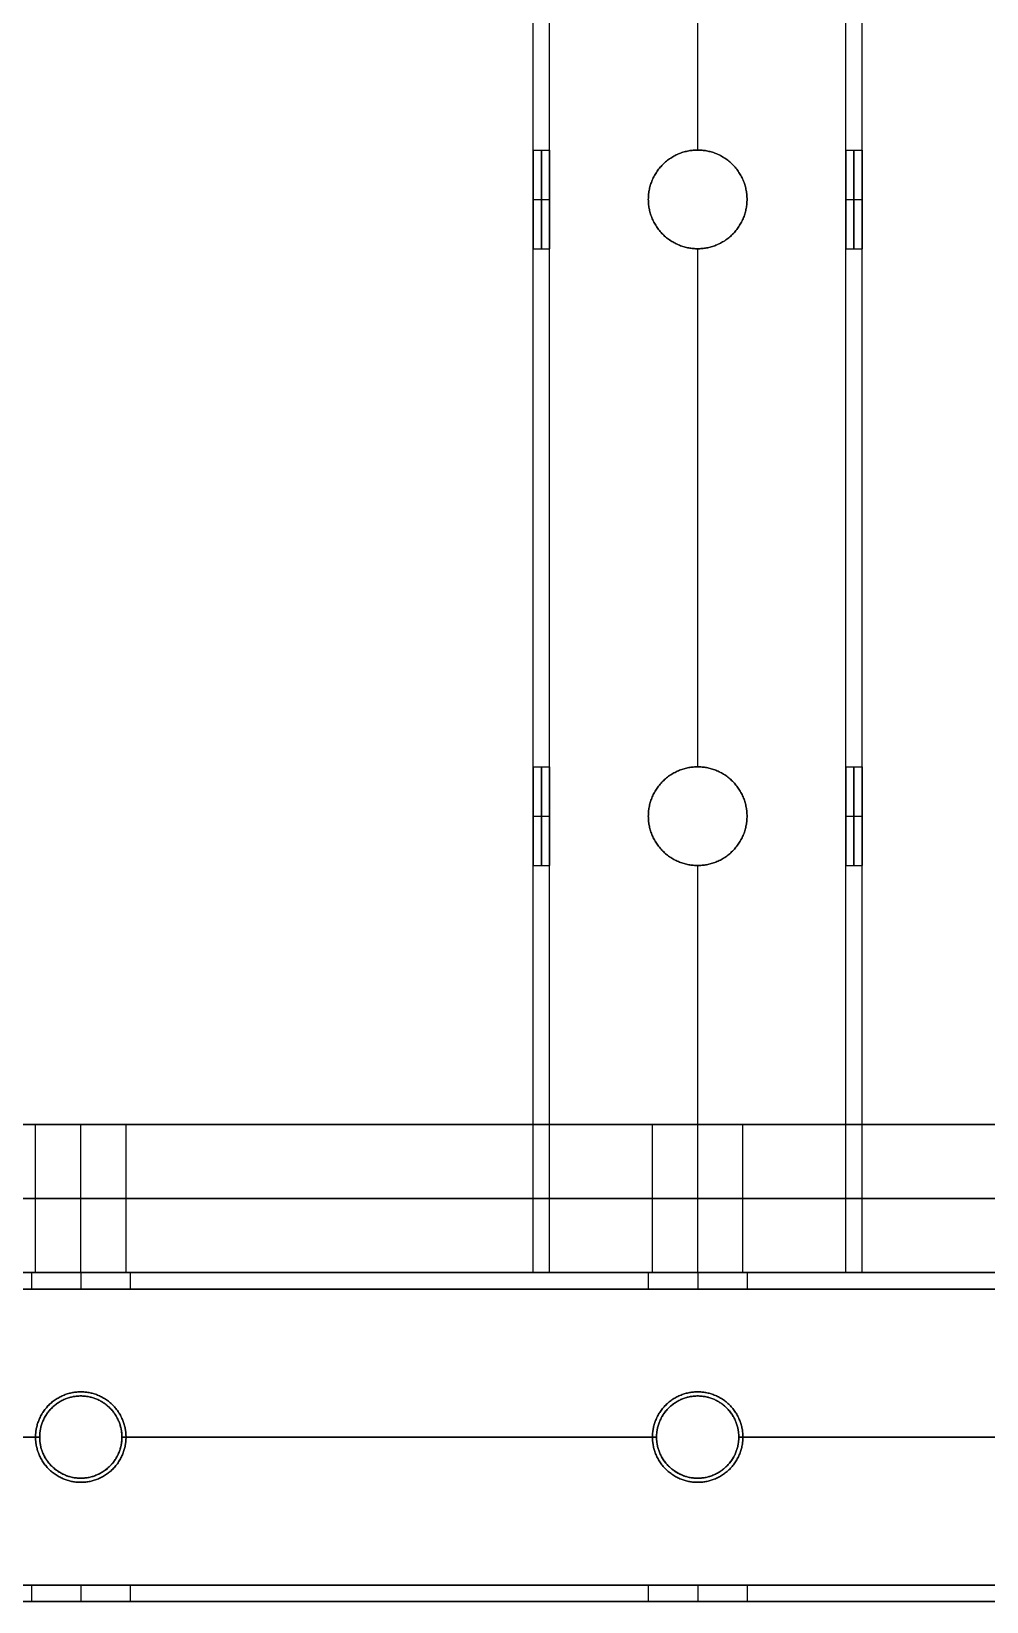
# Model space of a CAD drawing. Header units: millimetres. Extents: x -6529 to 809, y -8611 to 207.
# Drawn here: x 32.5 to 148.7, y -1108.6 to -917.7 of the extents above; entities that cross this region are included whole.
import ezdxf

# ---------------------------------------------------------------- set-up
doc = ezdxf.new("R2010")
doc.units = ezdxf.units.MM
doc.header["$MEASUREMENT"] = 0
doc.layers.add('platen', color=7, linetype='Continuous', true_color=0x007f00)
doc.layers.add('staal', color=5, linetype='Continuous', true_color=0x0000ff)

# ---------------------------------------------------------------- blocks, each defined once
blk = doc.blocks.new('plaat base')
at = {"layer": 'platen'}
for points in [[(358, -1200), (508, -1200), (658, -1200)], [(358, -1200, 18), (508, -1200, 18), (658, -1200, 18)], [(358, -1200, 9), (508, -1200, 9), (658, -1200, 9)]]:
    blk.add_open_spline(points, degree=2, dxfattribs=at)
blk = doc.blocks.new('top plaat')
at = {"layer": 'platen'}
for p, q in [((545.5, -1250.5), (545.5, -1250.5, 18)), ((620.5, -1250.5), (620.5, -1250.5, 18)), ((540, -1256), (540, -1256, 18)), ((551, -1256), (551, -1256, 18)), ((615, -1256), (615, -1256, 18)), ((626, -1256), (626, -1256, 18)), ((545.5, -1261.5), (545.5, -1261.5, 18)), ((620.5, -1261.5), (620.5, -1261.5, 18))]:
    blk.add_line(p, q, dxfattribs=at)
for points, knots in [([(545.5, -1261.5), (540, -1261.5), (540, -1256), (540, -1250.5), (545.5, -1250.5), (551, -1250.5), (551, -1256), (551, -1261.5), (545.5, -1261.5)], [-31.415927, -31.415927, -31.415927, -23.561945, -23.561945, -15.707963, -15.707963, -7.853982, -7.853982, 0, 0, 0]), ([(545.5, -1261.5, 18), (540, -1261.5, 18), (540, -1256, 18), (540, -1250.5, 18), (545.5, -1250.5, 18), (551, -1250.5, 18), (551, -1256, 18), (551, -1261.5, 18), (545.5, -1261.5, 18)], [-31.415927, -31.415927, -31.415927, -23.561945, -23.561945, -15.707963, -15.707963, -7.853982, -7.853982, 0, 0, 0]), ([(545.5, -1261.5, 9), (551, -1261.5, 9), (551, -1256, 9), (551, -1250.5, 9), (545.5, -1250.5, 9), (540, -1250.5, 9), (540, -1256, 9), (540, -1261.5, 9), (545.5, -1261.5, 9)], [0, 0, 0, 7.853982, 7.853982, 15.707963, 15.707963, 23.561945, 23.561945, 31.415927, 31.415927, 31.415927]), ([(620.5, -1261.5), (615, -1261.5), (615, -1256), (615, -1250.5), (620.5, -1250.5), (626, -1250.5), (626, -1256), (626, -1261.5), (620.5, -1261.5)], [-31.415927, -31.415927, -31.415927, -23.561945, -23.561945, -15.707963, -15.707963, -7.853982, -7.853982, 0, 0, 0]), ([(620.5, -1261.5, 18), (615, -1261.5, 18), (615, -1256, 18), (615, -1250.5, 18), (620.5, -1250.5, 18), (626, -1250.5, 18), (626, -1256, 18), (626, -1261.5, 18), (620.5, -1261.5, 18)], [-31.415927, -31.415927, -31.415927, -23.561945, -23.561945, -15.707963, -15.707963, -7.853982, -7.853982, 0, 0, 0]), ([(620.5, -1261.5, 9), (626, -1261.5, 9), (626, -1256, 9), (626, -1250.5, 9), (620.5, -1250.5, 9), (615, -1250.5, 9), (615, -1256, 9), (615, -1261.5, 9), (620.5, -1261.5, 9)], [0, 0, 0, 7.853982, 7.853982, 15.707963, 15.707963, 23.561945, 23.561945, 31.415927, 31.415927, 31.415927])]:
    blk.add_rational_spline(points, [1, 0.707106781187, 1, 0.707106781187, 1, 0.707106781187, 1, 0.707106781187, 1], degree=2, knots=knots, dxfattribs=at)
for points in [[(40, -1276), (349, -1276), (658, -1276), (967, -1276), (1276, -1276)], [(40, -1276, 18), (349, -1276, 18), (658, -1276, 18), (967, -1276, 18), (1276, -1276, 18)], [(40, -1276, 9), (349, -1276, 9), (658, -1276, 9), (967, -1276, 9), (1276, -1276, 9)]]:
    blk.add_open_spline(points, degree=2, knots=[5973.638309, 5973.638309, 5973.638309, 6592.931454, 6592.931454, 7212.2246, 7212.2246, 7212.2246], dxfattribs=at)
blk = doc.blocks.new('plaat laag')
at = {"layer": 'platen'}
for p, q in [((-1.79, -540, -38), (16.21, -540.06, -38)), ((-1.8, -545.5, -43.5), (16.2, -545.56, -43.5)), ((-1.8, -545.5, -32.5), (16.2, -545.56, -32.5)), ((-1.82, -551, -38), (16.18, -551.06, -38)), ((-2.03, -615, -38), (15.97, -615.06, -38)), ((-2.05, -620.5, -43.5), (15.95, -620.56, -43.5)), ((-2.05, -620.5, -32.5), (15.95, -620.56, -32.5)), ((-2.07, -626, -38), (15.93, -626.06, -38))]:
    blk.add_line(p, q, dxfattribs=at)
for points in [[(-0.19, -58, 300), (-2.18, -658, 300), (-4.16, -1257.99, 300)], [(17.81, -58.06, 300), (15.82, -658.06, 300), (13.84, -1258.05, 300)], [(-1.18, -358, 600), (-1.68, -508, 600), (-2.18, -658, 600)], [(-2.18, -658, -58), (-1.68, -508, -58), (-1.18, -358, -58)], [(7.82, -358.03, 600), (7.32, -508.03, 600), (6.82, -658.03, 600)], [(6.82, -658.03, -58), (7.32, -508.03, -58), (7.82, -358.03, -58)], [(16.82, -358.06, 600), (16.32, -508.06, 600), (15.82, -658.06, 600)], [(15.82, -658.06, -58), (16.32, -508.06, -58), (16.82, -358.06, -58)]]:
    blk.add_open_spline(points, degree=2, dxfattribs=at)
for points in [[(-1.8, -545.5, -43.5), (-1.82, -551, -43.5), (-1.82, -551, -38), (-1.82, -551, -32.5), (-1.8, -545.5, -32.5), (-1.79, -540, -32.5), (-1.79, -540, -38), (-1.79, -540, -43.5), (-1.8, -545.5, -43.5)], [(16.2, -545.56, -43.5), (16.18, -551.06, -43.5), (16.18, -551.06, -38), (16.18, -551.06, -32.5), (16.2, -545.56, -32.5), (16.21, -540.06, -32.5), (16.21, -540.06, -38), (16.21, -540.06, -43.5), (16.2, -545.56, -43.5)], [(-2.05, -620.5, -43.5), (-2.07, -626, -43.5), (-2.07, -626, -38), (-2.07, -626, -32.5), (-2.05, -620.5, -32.5), (-2.03, -615, -32.5), (-2.03, -615, -38), (-2.03, -615, -43.5), (-2.05, -620.5, -43.5)], [(15.95, -620.56, -43.5), (15.93, -626.06, -43.5), (15.93, -626.06, -38), (15.93, -626.06, -32.5), (15.95, -620.56, -32.5), (15.97, -615.06, -32.5), (15.97, -615.06, -38), (15.97, -615.06, -43.5), (15.95, -620.56, -43.5)]]:
    blk.add_rational_spline(points, [1, 0.707106781187, 1, 0.707106781187, 1, 0.707106781187, 1, 0.707106781187, 1], degree=2, knots=[-31.415927, -31.415927, -31.415927, -23.561945, -23.561945, -15.707963, -15.707963, -7.853982, -7.853982, 0, 0, 0], dxfattribs=at)

msp = doc.modelspace()

# ---------------------------------------------------------------- linework, layer by layer
at = {"layer": 'staal'}
for p, q in [((93.53, -932.13, 696), (95.53, -932.13, 696)), ((113.53, -932.13, 678), (113.53, -932.13, 676)), ((113.53, -932.13, 716), (113.53, -932.13, 714)), ((131.53, -932.13, 696), (133.53, -932.13, 696)), ((93.53, -938.13, 702), (95.53, -938.13, 702)), ((93.53, -938.13, 690), (95.53, -938.13, 690)), ((107.53, -938.13, 678), (107.53, -938.13, 676)), ((107.53, -938.13, 716), (107.53, -938.13, 714)), ((119.53, -938.13, 678), (119.53, -938.13, 676)), ((119.53, -938.13, 716), (119.53, -938.13, 714)), ((131.53, -938.13, 702), (133.53, -938.13, 702)), ((131.53, -938.13, 690), (133.53, -938.13, 690)), ((93.53, -944.13, 696), (95.53, -944.13, 696)), ((113.53, -944.13, 678), (113.53, -944.13, 676)), ((113.53, -944.13, 716), (113.53, -944.13, 714)), ((131.53, -944.13, 696), (133.53, -944.13, 696)), ((93.53, -1007.13, 696), (95.53, -1007.13, 696)), ((113.53, -1007.13, 678), (113.53, -1007.13, 676)), ((113.53, -1007.13, 716), (113.53, -1007.13, 714)), ((131.53, -1007.13, 696), (133.53, -1007.13, 696)), ((93.53, -1013.13, 702), (95.53, -1013.13, 702)), ((93.53, -1013.13, 690), (95.53, -1013.13, 690)), ((107.53, -1013.13, 678), (107.53, -1013.13, 676)), ((107.53, -1013.13, 716), (107.53, -1013.13, 714)), ((119.53, -1013.13, 678), (119.53, -1013.13, 676)), ((119.53, -1013.13, 716), (119.53, -1013.13, 714)), ((131.53, -1013.13, 702), (133.53, -1013.13, 702)), ((131.53, -1013.13, 690), (133.53, -1013.13, 690)), ((93.53, -1019.13, 696), (95.53, -1019.13, 696)), ((113.53, -1019.13, 678), (113.53, -1019.13, 676)), ((113.53, -1019.13, 716), (113.53, -1019.13, 714)), ((131.53, -1019.13, 696), (133.53, -1019.13, 696)), ((32.53, -1068.63, 20), (32.53, -1070.63, 20)), ((32.53, -1068.63, 696), (32.53, -1070.63, 696)), ((38.53, -1068.63, 26), (38.53, -1070.63, 26)), ((38.53, -1068.63, 14), (38.53, -1070.63, 14)), ((38.53, -1068.63, 702), (38.53, -1070.63, 702)), ((38.53, -1068.63, 690), (38.53, -1070.63, 690)), ((44.53, -1068.63, 20), (44.53, -1070.63, 20)), ((44.53, -1068.63, 696), (44.53, -1070.63, 696)), ((93.53, -1068.63, 696), (95.53, -1068.63, 696)), ((107.53, -1068.63, 20), (107.53, -1070.63, 20)), ((107.53, -1068.63, 696), (107.53, -1070.63, 696)), ((113.53, -1068.63, 26), (113.53, -1070.63, 26)), ((113.53, -1068.63, 14), (113.53, -1070.63, 14)), ((113.53, -1068.63, 702), (113.53, -1070.63, 702)), ((113.53, -1068.63, 690), (113.53, -1070.63, 690)), ((113.53, -1068.63, 716), (113.53, -1068.63, 714)), ((113.53, -1068.63, 678), (113.53, -1068.63, 676)), ((119.53, -1068.63, 20), (119.53, -1070.63, 20)), ((119.53, -1068.63, 696), (119.53, -1070.63, 696)), ((131.53, -1068.63, 696), (133.53, -1068.63, 696)), ((38.53, -1083.63), (38.53, -1083.63, 2)), ((38.53, -1083.63, 38), (38.53, -1083.63, 40)), ((38.53, -1083.63, 676), (38.53, -1083.63, 678)), ((38.53, -1083.63, 714), (38.53, -1083.63, 716)), ((113.53, -1083.63), (113.53, -1083.63, 2)), ((113.53, -1083.63, 38), (113.53, -1083.63, 40)), ((113.53, -1083.63, 676), (113.53, -1083.63, 678)), ((113.53, -1083.63, 714), (113.53, -1083.63, 716)), ((33.53, -1088.63, 38), (33.53, -1088.63, 40)), ((33.53, -1088.63), (33.53, -1088.63, 2)), ((33.53, -1088.63, 714), (33.53, -1088.63, 716)), ((33.53, -1088.63, 676), (33.53, -1088.63, 678)), ((43.53, -1088.63, 38), (43.53, -1088.63, 40)), ((43.53, -1088.63), (43.53, -1088.63, 2)), ((43.53, -1088.63, 714), (43.53, -1088.63, 716)), ((43.53, -1088.63, 676), (43.53, -1088.63, 678)), ((108.53, -1088.63, 38), (108.53, -1088.63, 40)), ((108.53, -1088.63), (108.53, -1088.63, 2)), ((108.53, -1088.63, 714), (108.53, -1088.63, 716)), ((108.53, -1088.63, 676), (108.53, -1088.63, 678)), ((118.53, -1088.63, 38), (118.53, -1088.63, 40)), ((118.53, -1088.63), (118.53, -1088.63, 2)), ((118.53, -1088.63, 714), (118.53, -1088.63, 716)), ((118.53, -1088.63, 676), (118.53, -1088.63, 678)), ((38.53, -1093.63, 38), (38.53, -1093.63, 40)), ((38.53, -1093.63), (38.53, -1093.63, 2)), ((38.53, -1093.63, 714), (38.53, -1093.63, 716)), ((38.53, -1093.63, 676), (38.53, -1093.63, 678)), ((113.53, -1093.63, 38), (113.53, -1093.63, 40)), ((113.53, -1093.63), (113.53, -1093.63, 2)), ((113.53, -1093.63, 714), (113.53, -1093.63, 716)), ((113.53, -1093.63, 676), (113.53, -1093.63, 678)), ((32.53, -1106.63, 20), (32.53, -1108.63, 20)), ((32.53, -1106.63, 696), (32.53, -1108.63, 696)), ((38.53, -1106.63, 26), (38.53, -1108.63, 26)), ((38.53, -1106.63, 14), (38.53, -1108.63, 14)), ((38.53, -1106.63, 702), (38.53, -1108.63, 702)), ((38.53, -1106.63, 690), (38.53, -1108.63, 690)), ((44.53, -1106.63, 20), (44.53, -1108.63, 20)), ((44.53, -1106.63, 696), (44.53, -1108.63, 696)), ((107.53, -1106.63, 20), (107.53, -1108.63, 20)), ((107.53, -1106.63, 696), (107.53, -1108.63, 696)), ((113.53, -1106.63, 26), (113.53, -1108.63, 26)), ((113.53, -1106.63, 14), (113.53, -1108.63, 14)), ((113.53, -1106.63, 702), (113.53, -1108.63, 702)), ((113.53, -1106.63, 690), (113.53, -1108.63, 690)), ((119.53, -1106.63, 20), (119.53, -1108.63, 20)), ((119.53, -1106.63, 696), (119.53, -1108.63, 696))]:
    msp.add_line(p, q, dxfattribs=at)
for points in [[(-506.97, 207.37), (809.03, 207.37), (809.03, -1108.63), (-506.97, -1108.63)], [(-466.97, 167.37), (769.03, 167.37), (769.03, -1068.63), (-466.97, -1068.63)]]:
    msp.add_lwpolyline(points, close=True, dxfattribs=at)
for centre in [(38.53, -1088.63), (38.53, -1088.63, 39), (38.53, -1088.63, 1), (38.53, -1088.63, 676), (38.53, -1088.63, 715), (38.53, -1088.63, 677), (113.53, -1088.63), (113.53, -1088.63, 39), (113.53, -1088.63, 1), (113.53, -1088.63, 676), (113.53, -1088.63, 715), (113.53, -1088.63, 677)]:
    msp.add_circle(centre, 5, dxfattribs=at)
for points in [[(93.53, -1068.63, 676), (93.53, -750.88, 676), (93.53, -433.13, 676)], [(93.53, -1068.63, 716), (93.53, -750.88, 716), (93.53, -433.13, 716)], [(95.53, -1068.63, 678), (95.53, -750.88, 678), (95.53, -433.13, 678)], [(95.53, -1068.63, 714), (95.53, -750.88, 714), (95.53, -433.13, 714)], [(131.53, -1068.63, 678), (131.53, -750.88, 678), (131.53, -433.13, 678)], [(131.53, -1068.63, 714), (131.53, -750.88, 714), (131.53, -433.13, 714)], [(133.53, -1068.63, 676), (133.53, -750.88, 676), (133.53, -433.13, 676)], [(133.53, -1068.63, 716), (133.53, -750.88, 716), (133.53, -433.13, 716)], [(93.53, -932.13, 696), (93.53, -900.63, 696), (93.53, -869.13, 696)], [(95.53, -932.13, 696), (95.53, -900.63, 696), (95.53, -869.13, 696)], [(113.53, -932.13, 676), (113.53, -900.63, 676), (113.53, -869.13, 676)], [(113.53, -932.13, 716), (113.53, -900.63, 716), (113.53, -869.13, 716)], [(113.53, -932.13, 678), (113.53, -900.63, 678), (113.53, -869.13, 678)], [(113.53, -932.13, 714), (113.53, -900.63, 714), (113.53, -869.13, 714)], [(131.53, -932.13, 696), (131.53, -900.63, 696), (131.53, -869.13, 696)], [(133.53, -932.13, 696), (133.53, -900.63, 696), (133.53, -869.13, 696)], [(93.53, -1007.13, 696), (93.53, -975.63, 696), (93.53, -944.13, 696)], [(95.53, -1007.13, 696), (95.53, -975.63, 696), (95.53, -944.13, 696)], [(113.53, -1007.13, 676), (113.53, -975.63, 676), (113.53, -944.13, 676)], [(113.53, -1007.13, 716), (113.53, -975.63, 716), (113.53, -944.13, 716)], [(113.53, -1007.13, 678), (113.53, -975.63, 678), (113.53, -944.13, 678)], [(113.53, -1007.13, 714), (113.53, -975.63, 714), (113.53, -944.13, 714)], [(131.53, -1007.13, 696), (131.53, -975.63, 696), (131.53, -944.13, 696)], [(133.53, -1007.13, 696), (133.53, -975.63, 696), (133.53, -944.13, 696)], [(93.53, -1068.63, 696), (93.53, -1043.88, 696), (93.53, -1019.13, 696)], [(95.53, -1068.63, 696), (95.53, -1043.88, 696), (95.53, -1019.13, 696)], [(113.53, -1068.63, 676), (113.53, -1043.88, 676), (113.53, -1019.13, 676)], [(113.53, -1068.63, 716), (113.53, -1043.88, 716), (113.53, -1019.13, 716)], [(113.53, -1068.63, 678), (113.53, -1043.88, 678), (113.53, -1019.13, 678)], [(113.53, -1068.63, 714), (113.53, -1043.88, 714), (113.53, -1019.13, 714)], [(131.53, -1068.63, 696), (131.53, -1043.88, 696), (131.53, -1019.13, 696)], [(133.53, -1068.63, 696), (133.53, -1043.88, 696), (133.53, -1019.13, 696)], [(769.03, -1068.63), (151.03, -1068.63), (-466.97, -1068.63)], [(769.03, -1068.63, 40), (151.03, -1068.63, 40), (-466.97, -1068.63, 40)], [(-466.97, -1068.63, 676), (151.03, -1068.63, 676), (769.03, -1068.63, 676)], [(-466.97, -1068.63, 716), (151.03, -1068.63, 716), (769.03, -1068.63, 716)], [(32.53, -1068.63, 20), (1.03, -1068.63, 20), (-30.47, -1068.63, 20)], [(-30.47, -1068.63, 696), (1.03, -1068.63, 696), (32.53, -1068.63, 696)], [(107.53, -1068.63, 20), (76.03, -1068.63, 20), (44.53, -1068.63, 20)], [(44.53, -1068.63, 696), (76.03, -1068.63, 696), (107.53, -1068.63, 696)], [(93.53, -1068.63, 676), (113.53, -1068.63, 676), (133.53, -1068.63, 676)], [(133.53, -1068.63, 716), (113.53, -1068.63, 716), (93.53, -1068.63, 716)], [(93.53, -1068.63, 716), (93.53, -1068.63, 696), (93.53, -1068.63, 676)], [(131.53, -1068.63, 678), (113.53, -1068.63, 678), (95.53, -1068.63, 678)], [(95.53, -1068.63, 678), (95.53, -1068.63, 696), (95.53, -1068.63, 714)], [(95.53, -1068.63, 714), (113.53, -1068.63, 714), (131.53, -1068.63, 714)], [(182.53, -1068.63, 20), (151.03, -1068.63, 20), (119.53, -1068.63, 20)], [(119.53, -1068.63, 696), (151.03, -1068.63, 696), (182.53, -1068.63, 696)], [(131.53, -1068.63, 714), (131.53, -1068.63, 696), (131.53, -1068.63, 678)], [(133.53, -1068.63, 676), (133.53, -1068.63, 696), (133.53, -1068.63, 716)], [(771.03, -1070.63, 38), (151.03, -1070.63, 38), (-468.97, -1070.63, 38)], [(771.03, -1070.63, 2), (151.03, -1070.63, 2), (-468.97, -1070.63, 2)], [(-468.97, -1070.63, 714), (151.03, -1070.63, 714), (771.03, -1070.63, 714)], [(-468.97, -1070.63, 678), (151.03, -1070.63, 678), (771.03, -1070.63, 678)], [(32.53, -1070.63, 20), (1.03, -1070.63, 20), (-30.47, -1070.63, 20)], [(-30.47, -1070.63, 696), (1.03, -1070.63, 696), (32.53, -1070.63, 696)], [(107.53, -1070.63, 20), (76.03, -1070.63, 20), (44.53, -1070.63, 20)], [(44.53, -1070.63, 696), (76.03, -1070.63, 696), (107.53, -1070.63, 696)], [(182.53, -1070.63, 20), (151.03, -1070.63, 20), (119.53, -1070.63, 20)], [(119.53, -1070.63, 696), (151.03, -1070.63, 696), (182.53, -1070.63, 696)], [(33.53, -1088.63, 40), (1.03, -1088.63, 40), (-31.47, -1088.63, 40)], [(33.53, -1088.63, 38), (1.03, -1088.63, 38), (-31.47, -1088.63, 38)], [(33.53, -1088.63, 2), (1.03, -1088.63, 2), (-31.47, -1088.63, 2)], [(33.53, -1088.63), (1.03, -1088.63), (-31.47, -1088.63)], [(-31.47, -1088.63, 716), (1.03, -1088.63, 716), (33.53, -1088.63, 716)], [(-31.47, -1088.63, 714), (1.03, -1088.63, 714), (33.53, -1088.63, 714)], [(-31.47, -1088.63, 678), (1.03, -1088.63, 678), (33.53, -1088.63, 678)], [(-31.47, -1088.63, 676), (1.03, -1088.63, 676), (33.53, -1088.63, 676)], [(108.53, -1088.63, 40), (76.03, -1088.63, 40), (43.53, -1088.63, 40)], [(108.53, -1088.63, 38), (76.03, -1088.63, 38), (43.53, -1088.63, 38)], [(108.53, -1088.63, 2), (76.03, -1088.63, 2), (43.53, -1088.63, 2)], [(108.53, -1088.63), (76.03, -1088.63), (43.53, -1088.63)], [(43.53, -1088.63, 716), (76.03, -1088.63, 716), (108.53, -1088.63, 716)], [(43.53, -1088.63, 714), (76.03, -1088.63, 714), (108.53, -1088.63, 714)], [(43.53, -1088.63, 678), (76.03, -1088.63, 678), (108.53, -1088.63, 678)], [(43.53, -1088.63, 676), (76.03, -1088.63, 676), (108.53, -1088.63, 676)], [(183.53, -1088.63, 40), (151.03, -1088.63, 40), (118.53, -1088.63, 40)], [(183.53, -1088.63, 38), (151.03, -1088.63, 38), (118.53, -1088.63, 38)], [(183.53, -1088.63, 2), (151.03, -1088.63, 2), (118.53, -1088.63, 2)], [(183.53, -1088.63), (151.03, -1088.63), (118.53, -1088.63)], [(118.53, -1088.63, 716), (151.03, -1088.63, 716), (183.53, -1088.63, 716)], [(118.53, -1088.63, 714), (151.03, -1088.63, 714), (183.53, -1088.63, 714)], [(118.53, -1088.63, 678), (151.03, -1088.63, 678), (183.53, -1088.63, 678)], [(118.53, -1088.63, 676), (151.03, -1088.63, 676), (183.53, -1088.63, 676)], [(807.03, -1106.63, 38), (151.03, -1106.63, 38), (-504.97, -1106.63, 38)], [(807.03, -1106.63, 2), (151.03, -1106.63, 2), (-504.97, -1106.63, 2)], [(-504.97, -1106.63, 714), (151.03, -1106.63, 714), (807.03, -1106.63, 714)], [(-504.97, -1106.63, 678), (151.03, -1106.63, 678), (807.03, -1106.63, 678)], [(-30.47, -1106.63, 696), (1.03, -1106.63, 696), (32.53, -1106.63, 696)], [(107.53, -1106.63, 20), (76.03, -1106.63, 20), (44.53, -1106.63, 20)], [(44.53, -1106.63, 696), (76.03, -1106.63, 696), (107.53, -1106.63, 696)], [(182.53, -1106.63, 20), (151.03, -1106.63, 20), (119.53, -1106.63, 20)], [(119.53, -1106.63, 696), (151.03, -1106.63, 696), (182.53, -1106.63, 696)], [(809.03, -1108.63), (151.03, -1108.63), (-506.97, -1108.63)], [(809.03, -1108.63, 40), (151.03, -1108.63, 40), (-506.97, -1108.63, 40)], [(-506.97, -1108.63, 676), (151.03, -1108.63, 676), (809.03, -1108.63, 676)], [(-506.97, -1108.63, 716), (151.03, -1108.63, 716), (809.03, -1108.63, 716)], [(-30.47, -1108.63, 696), (1.03, -1108.63, 696), (32.53, -1108.63, 696)], [(107.53, -1108.63, 20), (76.03, -1108.63, 20), (44.53, -1108.63, 20)], [(44.53, -1108.63, 696), (76.03, -1108.63, 696), (107.53, -1108.63, 696)], [(182.53, -1108.63, 20), (151.03, -1108.63, 20), (119.53, -1108.63, 20)], [(119.53, -1108.63, 696), (151.03, -1108.63, 696), (182.53, -1108.63, 696)]]:
    msp.add_open_spline(points, degree=2, dxfattribs=at)
for points, weights, knots in [([(93.53, -938.13, 702), (93.53, -932.13, 702), (93.53, -932.13, 696), (93.53, -932.13, 690), (93.53, -938.13, 690), (93.53, -944.13, 690), (93.53, -944.13, 696), (93.53, -944.13, 702), (93.53, -938.13, 702)], [1, 0.707106781187, 1, 0.707106781187, 1, 0.707106781187, 1, 0.707106781187, 1], [0, 0, 0, 7.853982, 7.853982, 15.707963, 15.707963, 23.561945, 23.561945, 31.415927, 31.415927, 31.415927]), ([(94.53, -938.13, 702), (94.53, -932.13, 702), (94.53, -932.13, 696), (94.53, -932.13, 690), (94.53, -938.13, 690), (94.53, -944.13, 690), (94.53, -944.13, 696), (94.53, -944.13, 702), (94.53, -938.13, 702)], [1, 0.707106781187, 1, 0.707106781187, 1, 0.707106781187, 1, 0.707106781187, 1], [0, 0, 0, 7.853982, 7.853982, 15.707963, 15.707963, 23.561945, 23.561945, 31.415927, 31.415927, 31.415927]), ([(95.53, -938.13, 702), (95.53, -944.13, 702), (95.53, -944.13, 696), (95.53, -944.13, 690), (95.53, -938.13, 690), (95.53, -932.13, 690), (95.53, -932.13, 696), (95.53, -932.13, 702), (95.53, -938.13, 702)], [1, 0.707106781187, 1, 0.707106781187, 1, 0.707106781187, 1, 0.707106781187, 1], [-31.415927, -31.415927, -31.415927, -23.561945, -23.561945, -15.707963, -15.707963, -7.853982, -7.853982, 0, 0, 0]), ([(119.53, -938.13, 676), (119.53, -944.13, 676), (113.53, -944.13, 676), (107.53, -944.13, 676), (107.53, -938.13, 676), (107.53, -932.13, 676), (113.53, -932.13, 676), (119.53, -932.13, 676), (119.53, -938.13, 676)], [1, 0.707106781187, 1, 0.707106781187, 1, 0.707106781187, 1, 0.707106781187, 1], [-31.415927, -31.415927, -31.415927, -23.561945, -23.561945, -15.707963, -15.707963, -7.853982, -7.853982, 0, 0, 0]), ([(119.53, -938.13, 716), (119.53, -932.13, 716), (113.53, -932.13, 716), (107.53, -932.13, 716), (107.53, -938.13, 716), (107.53, -944.13, 716), (113.53, -944.13, 716), (119.53, -944.13, 716), (119.53, -938.13, 716)], [1, 0.707106781187, 1, 0.707106781187, 1, 0.707106781187, 1, 0.707106781187, 1], [0, 0, 0, 7.853982, 7.853982, 15.707963, 15.707963, 23.561945, 23.561945, 31.415927, 31.415927, 31.415927]), ([(119.53, -938.13, 678), (119.53, -932.13, 678), (113.53, -932.13, 678), (107.53, -932.13, 678), (107.53, -938.13, 678), (107.53, -944.13, 678), (113.53, -944.13, 678), (119.53, -944.13, 678), (119.53, -938.13, 678)], [1, 0.707106781187, 1, 0.707106781187, 1, 0.707106781187, 1, 0.707106781187, 1], [0, 0, 0, 7.853982, 7.853982, 15.707963, 15.707963, 23.561945, 23.561945, 31.415927, 31.415927, 31.415927]), ([(119.53, -938.13, 714), (119.53, -944.13, 714), (113.53, -944.13, 714), (107.53, -944.13, 714), (107.53, -938.13, 714), (107.53, -932.13, 714), (113.53, -932.13, 714), (119.53, -932.13, 714), (119.53, -938.13, 714)], [1, 0.707106781187, 1, 0.707106781187, 1, 0.707106781187, 1, 0.707106781187, 1], [-31.415927, -31.415927, -31.415927, -23.561945, -23.561945, -15.707963, -15.707963, -7.853982, -7.853982, 0, 0, 0]), ([(119.53, -938.13, 677), (119.53, -932.13, 677), (113.53, -932.13, 677), (107.53, -932.13, 677), (107.53, -938.13, 677), (107.53, -944.13, 677), (113.53, -944.13, 677), (119.53, -944.13, 677), (119.53, -938.13, 677)], [1, 0.707106781187, 1, 0.707106781187, 1, 0.707106781187, 1, 0.707106781187, 1], [0, 0, 0, 7.853982, 7.853982, 15.707963, 15.707963, 23.561945, 23.561945, 31.415927, 31.415927, 31.415927]), ([(119.53, -938.13, 715), (119.53, -932.13, 715), (113.53, -932.13, 715), (107.53, -932.13, 715), (107.53, -938.13, 715), (107.53, -944.13, 715), (113.53, -944.13, 715), (119.53, -944.13, 715), (119.53, -938.13, 715)], [1, 0.707106781187, 1, 0.707106781187, 1, 0.707106781187, 1, 0.707106781187, 1], [0, 0, 0, 7.853982, 7.853982, 15.707963, 15.707963, 23.561945, 23.561945, 31.415927, 31.415927, 31.415927]), ([(131.53, -938.13, 702), (131.53, -932.13, 702), (131.53, -932.13, 696), (131.53, -932.13, 690), (131.53, -938.13, 690), (131.53, -944.13, 690), (131.53, -944.13, 696), (131.53, -944.13, 702), (131.53, -938.13, 702)], [1, 0.707106781187, 1, 0.707106781187, 1, 0.707106781187, 1, 0.707106781187, 1], [0, 0, 0, 7.853982, 7.853982, 15.707963, 15.707963, 23.561945, 23.561945, 31.415927, 31.415927, 31.415927]), ([(132.53, -938.13, 702), (132.53, -932.13, 702), (132.53, -932.13, 696), (132.53, -932.13, 690), (132.53, -938.13, 690), (132.53, -944.13, 690), (132.53, -944.13, 696), (132.53, -944.13, 702), (132.53, -938.13, 702)], [1, 0.707106781187, 1, 0.707106781187, 1, 0.707106781187, 1, 0.707106781187, 1], [0, 0, 0, 7.853982, 7.853982, 15.707963, 15.707963, 23.561945, 23.561945, 31.415927, 31.415927, 31.415927]), ([(133.53, -938.13, 702), (133.53, -944.13, 702), (133.53, -944.13, 696), (133.53, -944.13, 690), (133.53, -938.13, 690), (133.53, -932.13, 690), (133.53, -932.13, 696), (133.53, -932.13, 702), (133.53, -938.13, 702)], [1, 0.707106781187, 1, 0.707106781187, 1, 0.707106781187, 1, 0.707106781187, 1], [-31.415927, -31.415927, -31.415927, -23.561945, -23.561945, -15.707963, -15.707963, -7.853982, -7.853982, 0, 0, 0]), ([(93.53, -1013.13, 702), (93.53, -1007.13, 702), (93.53, -1007.13, 696), (93.53, -1007.13, 690), (93.53, -1013.13, 690), (93.53, -1019.13, 690), (93.53, -1019.13, 696), (93.53, -1019.13, 702), (93.53, -1013.13, 702)], [1, 0.707106781187, 1, 0.707106781187, 1, 0.707106781187, 1, 0.707106781187, 1], [0, 0, 0, 7.853982, 7.853982, 15.707963, 15.707963, 23.561945, 23.561945, 31.415927, 31.415927, 31.415927]), ([(94.53, -1013.13, 702), (94.53, -1007.13, 702), (94.53, -1007.13, 696), (94.53, -1007.13, 690), (94.53, -1013.13, 690), (94.53, -1019.13, 690), (94.53, -1019.13, 696), (94.53, -1019.13, 702), (94.53, -1013.13, 702)], [1, 0.707106781187, 1, 0.707106781187, 1, 0.707106781187, 1, 0.707106781187, 1], [0, 0, 0, 7.853982, 7.853982, 15.707963, 15.707963, 23.561945, 23.561945, 31.415927, 31.415927, 31.415927]), ([(95.53, -1013.13, 702), (95.53, -1019.13, 702), (95.53, -1019.13, 696), (95.53, -1019.13, 690), (95.53, -1013.13, 690), (95.53, -1007.13, 690), (95.53, -1007.13, 696), (95.53, -1007.13, 702), (95.53, -1013.13, 702)], [1, 0.707106781187, 1, 0.707106781187, 1, 0.707106781187, 1, 0.707106781187, 1], [-31.415927, -31.415927, -31.415927, -23.561945, -23.561945, -15.707963, -15.707963, -7.853982, -7.853982, 0, 0, 0]), ([(119.53, -1013.13, 676), (119.53, -1019.13, 676), (113.53, -1019.13, 676), (107.53, -1019.13, 676), (107.53, -1013.13, 676), (107.53, -1007.13, 676), (113.53, -1007.13, 676), (119.53, -1007.13, 676), (119.53, -1013.13, 676)], [1, 0.707106781187, 1, 0.707106781187, 1, 0.707106781187, 1, 0.707106781187, 1], [-31.415927, -31.415927, -31.415927, -23.561945, -23.561945, -15.707963, -15.707963, -7.853982, -7.853982, 0, 0, 0]), ([(119.53, -1013.13, 716), (119.53, -1007.13, 716), (113.53, -1007.13, 716), (107.53, -1007.13, 716), (107.53, -1013.13, 716), (107.53, -1019.13, 716), (113.53, -1019.13, 716), (119.53, -1019.13, 716), (119.53, -1013.13, 716)], [1, 0.707106781187, 1, 0.707106781187, 1, 0.707106781187, 1, 0.707106781187, 1], [0, 0, 0, 7.853982, 7.853982, 15.707963, 15.707963, 23.561945, 23.561945, 31.415927, 31.415927, 31.415927]), ([(119.53, -1013.13, 678), (119.53, -1007.13, 678), (113.53, -1007.13, 678), (107.53, -1007.13, 678), (107.53, -1013.13, 678), (107.53, -1019.13, 678), (113.53, -1019.13, 678), (119.53, -1019.13, 678), (119.53, -1013.13, 678)], [1, 0.707106781187, 1, 0.707106781187, 1, 0.707106781187, 1, 0.707106781187, 1], [0, 0, 0, 7.853982, 7.853982, 15.707963, 15.707963, 23.561945, 23.561945, 31.415927, 31.415927, 31.415927]), ([(119.53, -1013.13, 714), (119.53, -1019.13, 714), (113.53, -1019.13, 714), (107.53, -1019.13, 714), (107.53, -1013.13, 714), (107.53, -1007.13, 714), (113.53, -1007.13, 714), (119.53, -1007.13, 714), (119.53, -1013.13, 714)], [1, 0.707106781187, 1, 0.707106781187, 1, 0.707106781187, 1, 0.707106781187, 1], [-31.415927, -31.415927, -31.415927, -23.561945, -23.561945, -15.707963, -15.707963, -7.853982, -7.853982, 0, 0, 0]), ([(119.53, -1013.13, 677), (119.53, -1007.13, 677), (113.53, -1007.13, 677), (107.53, -1007.13, 677), (107.53, -1013.13, 677), (107.53, -1019.13, 677), (113.53, -1019.13, 677), (119.53, -1019.13, 677), (119.53, -1013.13, 677)], [1, 0.707106781187, 1, 0.707106781187, 1, 0.707106781187, 1, 0.707106781187, 1], [0, 0, 0, 7.853982, 7.853982, 15.707963, 15.707963, 23.561945, 23.561945, 31.415927, 31.415927, 31.415927]), ([(119.53, -1013.13, 715), (119.53, -1007.13, 715), (113.53, -1007.13, 715), (107.53, -1007.13, 715), (107.53, -1013.13, 715), (107.53, -1019.13, 715), (113.53, -1019.13, 715), (119.53, -1019.13, 715), (119.53, -1013.13, 715)], [1, 0.707106781187, 1, 0.707106781187, 1, 0.707106781187, 1, 0.707106781187, 1], [0, 0, 0, 7.853982, 7.853982, 15.707963, 15.707963, 23.561945, 23.561945, 31.415927, 31.415927, 31.415927]), ([(131.53, -1013.13, 702), (131.53, -1007.13, 702), (131.53, -1007.13, 696), (131.53, -1007.13, 690), (131.53, -1013.13, 690), (131.53, -1019.13, 690), (131.53, -1019.13, 696), (131.53, -1019.13, 702), (131.53, -1013.13, 702)], [0.999999860338, 0.707106851018, 1, 0.707106781187, 1, 0.707106781187, 1, 0.707106851018, 0.999999860338], [0, 0, 0, 7.853981, 7.853981, 15.707963, 15.707963, 23.561946, 23.561946, 31.415927, 31.415927, 31.415927]), ([(132.53, -1013.13, 702), (132.53, -1007.13, 702), (132.53, -1007.13, 696), (132.53, -1007.13, 690), (132.53, -1013.13, 690), (132.53, -1019.13, 690), (132.53, -1019.13, 696), (132.53, -1019.13, 702), (132.53, -1013.13, 702)], [1, 0.707106781187, 1, 0.707106781187, 1, 0.707106781187, 1, 0.707106781187, 1], [0, 0, 0, 7.853982, 7.853982, 15.707963, 15.707963, 23.561945, 23.561945, 31.415927, 31.415927, 31.415927]), ([(133.53, -1013.13, 702), (133.53, -1019.13, 702), (133.53, -1019.13, 696), (133.53, -1019.13, 690), (133.53, -1013.13, 690), (133.53, -1007.13, 690), (133.53, -1007.13, 696), (133.53, -1007.13, 702), (133.53, -1013.13, 702)], [1, 0.707106781187, 1, 0.707106781187, 1, 0.707106781187, 1, 0.707106781187, 1], [-31.415927, -31.415927, -31.415927, -23.561945, -23.561945, -15.707963, -15.707963, -7.853982, -7.853982, 0, 0, 0]), ([(38.53, -1068.63, 26), (44.53, -1068.63, 26), (44.53, -1068.63, 20), (44.53, -1068.63, 14), (38.53, -1068.63, 14), (32.53, -1068.63, 14), (32.53, -1068.63, 20), (32.53, -1068.63, 26), (38.53, -1068.63, 26)], [1, 0.707106781187, 1, 0.707106781187, 1, 0.707106781187, 1, 0.707106781187, 1], [0, 0, 0, 7.853982, 7.853982, 15.707963, 15.707963, 23.561945, 23.561945, 31.415927, 31.415927, 31.415927]), ([(38.53, -1068.63, 702), (32.53, -1068.63, 702), (32.53, -1068.63, 696), (32.53, -1068.63, 690), (38.53, -1068.63, 690), (44.53, -1068.63, 690), (44.53, -1068.63, 696), (44.53, -1068.63, 702), (38.53, -1068.63, 702)], [1, 0.707106781187, 1, 0.707106781187, 1, 0.707106781187, 1, 0.707106781187, 1], [0, 0, 0, 7.853982, 7.853982, 15.707963, 15.707963, 23.561945, 23.561945, 31.415927, 31.415927, 31.415927]), ([(113.53, -1068.63, 26), (119.53, -1068.63, 26), (119.53, -1068.63, 20), (119.53, -1068.63, 14), (113.53, -1068.63, 14), (107.53, -1068.63, 14), (107.53, -1068.63, 20), (107.53, -1068.63, 26), (113.53, -1068.63, 26)], [1, 0.707106781187, 1, 0.707106781187, 1, 0.707106781187, 1, 0.707106781187, 1], [0, 0, 0, 7.853982, 7.853982, 15.707963, 15.707963, 23.561945, 23.561945, 31.415927, 31.415927, 31.415927]), ([(113.53, -1068.63, 702), (107.53, -1068.63, 702), (107.53, -1068.63, 696), (107.53, -1068.63, 690), (113.53, -1068.63, 690), (119.53, -1068.63, 690), (119.53, -1068.63, 696), (119.53, -1068.63, 702), (113.53, -1068.63, 702)], [1, 0.707106781187, 1, 0.707106781187, 1, 0.707106781187, 1, 0.707106781187, 1], [0, 0, 0, 7.853982, 7.853982, 15.707963, 15.707963, 23.561945, 23.561945, 31.415927, 31.415927, 31.415927]), ([(38.53, -1070.63, 26), (32.53, -1070.63, 26), (32.53, -1070.63, 20), (32.53, -1070.63, 14), (38.53, -1070.63, 14), (44.53, -1070.63, 14), (44.53, -1070.63, 20), (44.53, -1070.63, 26), (38.53, -1070.63, 26)], [1, 0.707106781187, 1, 0.707106781187, 1, 0.707106781187, 1, 0.707106781187, 1], [-31.415927, -31.415927, -31.415927, -23.561945, -23.561945, -15.707963, -15.707963, -7.853982, -7.853982, 0, 0, 0]), ([(38.53, -1070.63, 702), (44.53, -1070.63, 702), (44.53, -1070.63, 696), (44.53, -1070.63, 690), (38.53, -1070.63, 690), (32.53, -1070.63, 690), (32.53, -1070.63, 696), (32.53, -1070.63, 702), (38.53, -1070.63, 702)], [1, 0.707106781187, 1, 0.707106781187, 1, 0.707106781187, 1, 0.707106781187, 1], [-31.415927, -31.415927, -31.415927, -23.561945, -23.561945, -15.707963, -15.707963, -7.853982, -7.853982, 0, 0, 0]), ([(113.53, -1070.63, 26), (107.53, -1070.63, 26), (107.53, -1070.63, 20), (107.53, -1070.63, 14), (113.53, -1070.63, 14), (119.53, -1070.63, 14), (119.53, -1070.63, 20), (119.53, -1070.63, 26), (113.53, -1070.63, 26)], [1, 0.707106781187, 1, 0.707106781187, 1, 0.707106781187, 1, 0.707106781187, 1], [-31.415927, -31.415927, -31.415927, -23.561945, -23.561945, -15.707963, -15.707963, -7.853982, -7.853982, 0, 0, 0]), ([(113.53, -1070.63, 702), (119.53, -1070.63, 702), (119.53, -1070.63, 696), (119.53, -1070.63, 690), (113.53, -1070.63, 690), (107.53, -1070.63, 690), (107.53, -1070.63, 696), (107.53, -1070.63, 702), (113.53, -1070.63, 702)], [1, 0.707106781187, 1, 0.707106781187, 1, 0.707106781187, 1, 0.707106781187, 1], [-31.415927, -31.415927, -31.415927, -23.561945, -23.561945, -15.707963, -15.707963, -7.853982, -7.853982, 0, 0, 0]), ([(38.53, -1083.63, 40), (33.53, -1083.63, 40), (33.53, -1088.63, 40), (33.53, -1093.63, 40), (38.53, -1093.63, 40), (43.53, -1093.63, 40), (43.53, -1088.63, 40), (43.53, -1083.63, 40), (38.53, -1083.63, 40)], [1, 0.707106781187, 1, 0.707106781187, 1, 0.707106781187, 1, 0.707106781187, 1], [-31.415927, -31.415927, -31.415927, -23.561945, -23.561945, -15.707963, -15.707963, -7.853982, -7.853982, 0, 0, 0]), ([(38.53, -1083.63, 38), (43.53, -1083.63, 38), (43.53, -1088.63, 38), (43.53, -1093.63, 38), (38.53, -1093.63, 38), (33.53, -1093.63, 38), (33.53, -1088.63, 38), (33.53, -1083.63, 38), (38.53, -1083.63, 38)], [1, 0.707106781187, 1, 0.707106781187, 1, 0.707106781187, 1, 0.707106781187, 1], [0, 0, 0, 7.853982, 7.853982, 15.707963, 15.707963, 23.561945, 23.561945, 31.415927, 31.415927, 31.415927]), ([(38.53, -1083.63, 2), (33.53, -1083.63, 2), (33.53, -1088.63, 2), (33.53, -1093.63, 2), (38.53, -1093.63, 2), (43.53, -1093.63, 2), (43.53, -1088.63, 2), (43.53, -1083.63, 2), (38.53, -1083.63, 2)], [1, 0.707106781187, 1, 0.707106781187, 1, 0.707106781187, 1, 0.707106781187, 1], [-31.415927, -31.415927, -31.415927, -23.561945, -23.561945, -15.707963, -15.707963, -7.853982, -7.853982, 0, 0, 0]), ([(38.53, -1083.63, 716), (43.53, -1083.63, 716), (43.53, -1088.63, 716), (43.53, -1093.63, 716), (38.53, -1093.63, 716), (33.53, -1093.63, 716), (33.53, -1088.63, 716), (33.53, -1083.63, 716), (38.53, -1083.63, 716)], [1, 0.707106781187, 1, 0.707106781187, 1, 0.707106781187, 1, 0.707106781187, 1], [-31.415927, -31.415927, -31.415927, -23.561945, -23.561945, -15.707963, -15.707963, -7.853982, -7.853982, 0, 0, 0]), ([(38.53, -1083.63, 714), (33.53, -1083.63, 714), (33.53, -1088.63, 714), (33.53, -1093.63, 714), (38.53, -1093.63, 714), (43.53, -1093.63, 714), (43.53, -1088.63, 714), (43.53, -1083.63, 714), (38.53, -1083.63, 714)], [1, 0.707106781187, 1, 0.707106781187, 1, 0.707106781187, 1, 0.707106781187, 1], [0, 0, 0, 7.853982, 7.853982, 15.707963, 15.707963, 23.561945, 23.561945, 31.415927, 31.415927, 31.415927]), ([(38.53, -1083.63, 678), (43.53, -1083.63, 678), (43.53, -1088.63, 678), (43.53, -1093.63, 678), (38.53, -1093.63, 678), (33.53, -1093.63, 678), (33.53, -1088.63, 678), (33.53, -1083.63, 678), (38.53, -1083.63, 678)], [1, 0.707106781187, 1, 0.707106781187, 1, 0.707106781187, 1, 0.707106781187, 1], [-31.415927, -31.415927, -31.415927, -23.561945, -23.561945, -15.707963, -15.707963, -7.853982, -7.853982, 0, 0, 0]), ([(113.53, -1083.63, 40), (108.53, -1083.63, 40), (108.53, -1088.63, 40), (108.53, -1093.63, 40), (113.53, -1093.63, 40), (118.53, -1093.63, 40), (118.53, -1088.63, 40), (118.53, -1083.63, 40), (113.53, -1083.63, 40)], [1, 0.707106781187, 1, 0.707106781187, 1, 0.707106781187, 1, 0.707106781187, 1], [-31.415927, -31.415927, -31.415927, -23.561945, -23.561945, -15.707963, -15.707963, -7.853982, -7.853982, 0, 0, 0]), ([(113.53, -1083.63, 38), (118.53, -1083.63, 38), (118.53, -1088.63, 38), (118.53, -1093.63, 38), (113.53, -1093.63, 38), (108.53, -1093.63, 38), (108.53, -1088.63, 38), (108.53, -1083.63, 38), (113.53, -1083.63, 38)], [1, 0.707106781187, 1, 0.707106781187, 1, 0.707106781187, 1, 0.707106781187, 1], [0, 0, 0, 7.853982, 7.853982, 15.707963, 15.707963, 23.561945, 23.561945, 31.415927, 31.415927, 31.415927]), ([(113.53, -1083.63, 2), (108.53, -1083.63, 2), (108.53, -1088.63, 2), (108.53, -1093.63, 2), (113.53, -1093.63, 2), (118.53, -1093.63, 2), (118.53, -1088.63, 2), (118.53, -1083.63, 2), (113.53, -1083.63, 2)], [1, 0.707106781187, 1, 0.707106781187, 1, 0.707106781187, 1, 0.707106781187, 1], [-31.415927, -31.415927, -31.415927, -23.561945, -23.561945, -15.707963, -15.707963, -7.853982, -7.853982, 0, 0, 0]), ([(113.53, -1083.63, 716), (118.53, -1083.63, 716), (118.53, -1088.63, 716), (118.53, -1093.63, 716), (113.53, -1093.63, 716), (108.53, -1093.63, 716), (108.53, -1088.63, 716), (108.53, -1083.63, 716), (113.53, -1083.63, 716)], [1, 0.707106781187, 1, 0.707106781187, 1, 0.707106781187, 1, 0.707106781187, 1], [-31.415927, -31.415927, -31.415927, -23.561945, -23.561945, -15.707963, -15.707963, -7.853982, -7.853982, 0, 0, 0]), ([(113.53, -1083.63, 714), (108.53, -1083.63, 714), (108.53, -1088.63, 714), (108.53, -1093.63, 714), (113.53, -1093.63, 714), (118.53, -1093.63, 714), (118.53, -1088.63, 714), (118.53, -1083.63, 714), (113.53, -1083.63, 714)], [1, 0.707106781187, 1, 0.707106781187, 1, 0.707106781187, 1, 0.707106781187, 1], [0, 0, 0, 7.853982, 7.853982, 15.707963, 15.707963, 23.561945, 23.561945, 31.415927, 31.415927, 31.415927]), ([(113.53, -1083.63, 678), (118.53, -1083.63, 678), (118.53, -1088.63, 678), (118.53, -1093.63, 678), (113.53, -1093.63, 678), (108.53, -1093.63, 678), (108.53, -1088.63, 678), (108.53, -1083.63, 678), (113.53, -1083.63, 678)], [1, 0.707106781187, 1, 0.707106781187, 1, 0.707106781187, 1, 0.707106781187, 1], [-31.415927, -31.415927, -31.415927, -23.561945, -23.561945, -15.707963, -15.707963, -7.853982, -7.853982, 0, 0, 0]), ([(38.53, -1106.63, 26), (44.53, -1106.63, 26), (44.53, -1106.63, 20), (44.53, -1106.63, 14), (38.53, -1106.63, 14), (32.53, -1106.63, 14), (32.53, -1106.63, 20), (32.53, -1106.63, 26), (38.53, -1106.63, 26)], [1, 0.707106781187, 1, 0.707106781187, 1, 0.707106781187, 1, 0.707106781187, 1], [0, 0, 0, 7.853982, 7.853982, 15.707963, 15.707963, 23.561945, 23.561945, 31.415927, 31.415927, 31.415927]), ([(38.53, -1106.63, 702), (32.53, -1106.63, 702), (32.53, -1106.63, 696), (32.53, -1106.63, 690), (38.53, -1106.63, 690), (44.53, -1106.63, 690), (44.53, -1106.63, 696), (44.53, -1106.63, 702), (38.53, -1106.63, 702)], [1, 0.707106781187, 1, 0.707106781187, 1, 0.707106781187, 1, 0.707106781187, 1], [0, 0, 0, 7.853982, 7.853982, 15.707963, 15.707963, 23.561945, 23.561945, 31.415927, 31.415927, 31.415927]), ([(113.53, -1106.63, 26), (119.53, -1106.63, 26), (119.53, -1106.63, 20), (119.53, -1106.63, 14), (113.53, -1106.63, 14), (107.53, -1106.63, 14), (107.53, -1106.63, 20), (107.53, -1106.63, 26), (113.53, -1106.63, 26)], [1, 0.707106781187, 1, 0.707106781187, 1, 0.707106781187, 1, 0.707106781187, 1], [0, 0, 0, 7.853982, 7.853982, 15.707963, 15.707963, 23.561945, 23.561945, 31.415927, 31.415927, 31.415927]), ([(113.53, -1106.63, 702), (107.53, -1106.63, 702), (107.53, -1106.63, 696), (107.53, -1106.63, 690), (113.53, -1106.63, 690), (119.53, -1106.63, 690), (119.53, -1106.63, 696), (119.53, -1106.63, 702), (113.53, -1106.63, 702)], [1, 0.707106781187, 1, 0.707106781187, 1, 0.707106781187, 1, 0.707106781187, 1], [0, 0, 0, 7.853982, 7.853982, 15.707963, 15.707963, 23.561945, 23.561945, 31.415927, 31.415927, 31.415927]), ([(38.53, -1108.63, 26), (32.53, -1108.63, 26), (32.53, -1108.63, 20), (32.53, -1108.63, 14), (38.53, -1108.63, 14), (44.53, -1108.63, 14), (44.53, -1108.63, 20), (44.53, -1108.63, 26), (38.53, -1108.63, 26)], [1, 0.707106781187, 1, 0.707106781187, 1, 0.707106781187, 1, 0.707106781187, 1], [-31.415927, -31.415927, -31.415927, -23.561945, -23.561945, -15.707963, -15.707963, -7.853982, -7.853982, 0, 0, 0]), ([(38.53, -1108.63, 702), (44.53, -1108.63, 702), (44.53, -1108.63, 696), (44.53, -1108.63, 690), (38.53, -1108.63, 690), (32.53, -1108.63, 690), (32.53, -1108.63, 696), (32.53, -1108.63, 702), (38.53, -1108.63, 702)], [1, 0.707106781187, 1, 0.707106781187, 1, 0.707106781187, 1, 0.707106781187, 1], [-31.415927, -31.415927, -31.415927, -23.561945, -23.561945, -15.707963, -15.707963, -7.853982, -7.853982, 0, 0, 0]), ([(113.53, -1108.63, 26), (107.53, -1108.63, 26), (107.53, -1108.63, 20), (107.53, -1108.63, 14), (113.53, -1108.63, 14), (119.53, -1108.63, 14), (119.53, -1108.63, 20), (119.53, -1108.63, 26), (113.53, -1108.63, 26)], [1, 0.707106781187, 1, 0.707106781187, 1, 0.707106781187, 1, 0.707106781187, 1], [-31.415927, -31.415927, -31.415927, -23.561945, -23.561945, -15.707963, -15.707963, -7.853982, -7.853982, 0, 0, 0]), ([(113.53, -1108.63, 702), (119.53, -1108.63, 702), (119.53, -1108.63, 696), (119.53, -1108.63, 690), (113.53, -1108.63, 690), (107.53, -1108.63, 690), (107.53, -1108.63, 696), (107.53, -1108.63, 702), (113.53, -1108.63, 702)], [1, 0.707106781187, 1, 0.707106781187, 1, 0.707106781187, 1, 0.707106781187, 1], [-31.415927, -31.415927, -31.415927, -23.561945, -23.561945, -15.707963, -15.707963, -7.853982, -7.853982, 0, 0, 0])]:
    msp.add_rational_spline(points, weights, degree=2, knots=knots, dxfattribs=at)

# ---------------------------------------------------------------- block references
at = {"layer": 'platen'}
for name, p in [('plaat base', (-506.97, 149.37, 40)), ('top plaat', (-506.97, 167.37, 716))]:
    msp.add_blockref(name, p, dxfattribs=at)
at = {"layer": 'platen', "rotation": 90.18941930540112}
msp.add_blockref('plaat laag', (-506.97, -1068.63, 58), dxfattribs=at)

doc.saveas('drawing.dxf')
